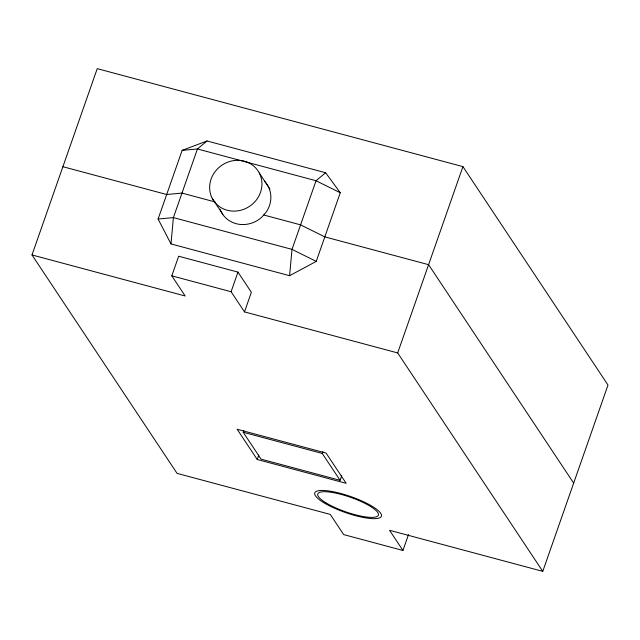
<?xml version="1.0" encoding="UTF-8"?>
<svg xmlns="http://www.w3.org/2000/svg" width="640" height="640" viewBox="0 0 640 640"><rect width="100%" height="100%" fill="white"/><g stroke="black" fill="none" stroke-linecap="round" stroke-linejoin="round"><path stroke-width="0.96" d="M170.992 243.928L173.4 217.6L197.44 148.96L207.048 140.968L325.648 172.744L340.264 192.752L316.232 261.392L289.592 275.704L170.992 243.928L158.096 219.024L182.136 150.384L207.048 140.968M289.592 275.704L292 249.376L316.04 180.736L325.648 172.744M402.952 550.472L343.656 534.584L330.264 514.416L177.072 473.376L32 254.952L97.24 68.648L462.928 166.624L608 385.048L542.76 571.352L389.56 530.304L402.952 550.472L408.512 534.592M32 254.952L185.192 296L171.8 275.84L178.672 256.224L237.968 272.112L251.36 292.28L244.496 311.888L397.688 352.936L542.76 571.352M244.496 311.888L231.104 291.728L237.968 272.112M341.752 475.648L340.112 480.32L261.048 459.136L243.192 432.256L243.848 430.384M257.224 459.488L237.136 429.248L326.08 453.08L346.168 483.32L257.224 459.488L258.784 455.032M340.112 480.32L322.256 453.44L322.912 451.568M397.688 352.936L462.928 166.624M182.136 150.384L197.44 148.96L316.04 180.736L340.264 192.752M158.096 219.024L173.4 217.6L292 249.376L316.232 261.392M215.08 201.952L181.984 193.08L166.68 194.512L62.904 166.704M263.704 214.976L300.584 224.864L324.816 236.88L428.592 264.68L573.664 483.104M171.8 275.84L231.104 291.728M243.192 432.256L322.256 453.44M259.336 173.072A26.744 24.768 -33.6 0 1 233.896 211.12A26.744 24.768 -33.6 0 1 214.144 172.984A26.744 24.768 -33.6 0 1 259.336 173.072L269.96 189.072M212.248 198.376L222.88 214.376M264.504 181.248A26.744 24.768 -33.6 0 1 266.36 211.904L261.824 217.16A26.744 24.768 -33.6 0 1 220.048 209.28M323.52 502.528A35.304 8.424 19.3 0 0 380.016 517.664A35.304 8.424 19.3 0 0 340.72 493.464A35.304 8.424 19.3 0 0 323.52 502.528M325.752 502.712A32.096 7.656 19.3 0 0 377.112 516.472A32.096 7.656 19.3 0 0 341.392 494.472A32.096 7.656 19.3 0 0 325.752 502.712"/></g></svg>
